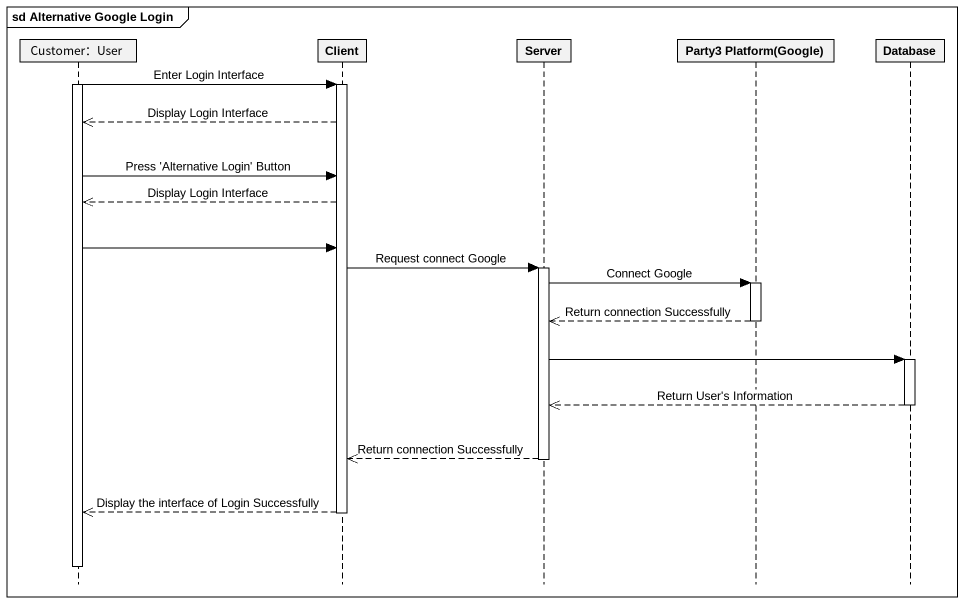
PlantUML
@startuml
mainframe sd Alternative Google Login
hide footbox
participant "Customer：User" as Customer_User
participant Client
participant Server
participant "Party3 Platform(Google)" as Party3_Platform_Google
participant "Database" as Database_

activate Customer_User
Customer_User -> Client : Enter Login Interface
activate Client
Client -->> Customer_User : Display Login Interface
Customer_User -> Client : Press 'Alternative Login' Button
Client -->> Customer_User : Display Login Interface
Customer_User -> Client
Client -> Server : Request connect Google
activate Server
Server -> Party3_Platform_Google : Connect Google
activate Party3_Platform_Google
Party3_Platform_Google -->> Server : Return connection Successfully
deactivate Party3_Platform_Google
Server -> Database_
activate Database_
Database_ -->> Server : Return User's Information
deactivate Database_
Server -->> Client : Return connection Successfully
deactivate Server
Client -->> Customer_User : Display the interface of Login Successfully
deactivate Client
deactivate Customer_User
@enduml
